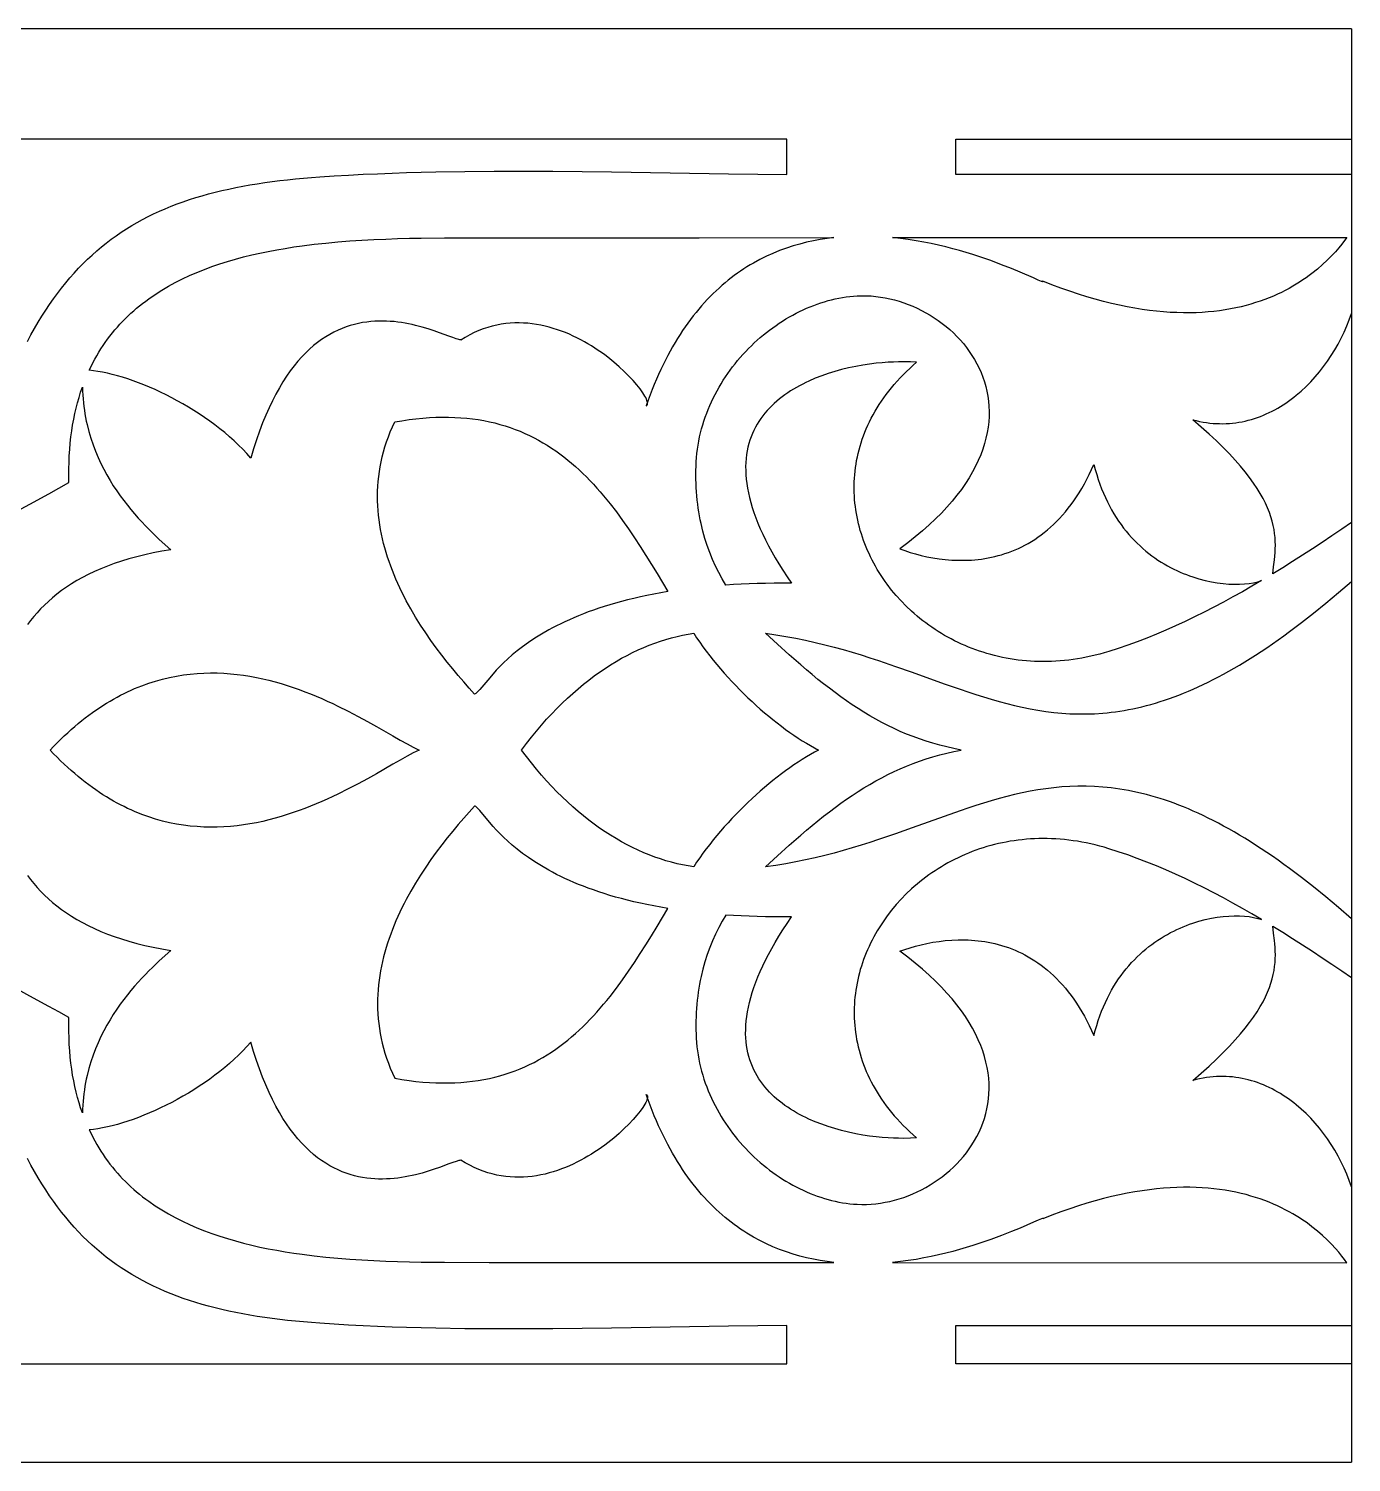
# Model space of a CAD drawing. Extents: x -53 to 63, y -91 to -51.
# Drawn here: x 26.13 to 63.04, y -91.46 to -51.46 of the extents above; entities that cross this region are included whole.
import ezdxf

# ---------------------------------------------------------------- set-up
doc = ezdxf.new("R2010")
doc.units = 0
doc.header["$MEASUREMENT"] = 0
doc.layers.get('0').update_dxf_attribs({"linetype": 'CONTINUOUS'})
doc.layers.add('LAYER_1', color=18, linetype='CONTINUOUS')

msp = doc.modelspace()

# ---------------------------------------------------------------- linework, layer by layer
msp.add_line((63.044, -51.459), (63.044, -91.458))
at = {"layer": 'LAYER_1'}
for points in [[(63.044, -51.459), (-31.624, -51.459), (-53.408, -51.459)], [(26.094, -60.188), (26.193, -60.004), (26.293, -59.825), (26.396, -59.65), (26.5, -59.479), (26.606, -59.314), (26.714, -59.152), (26.824, -58.996), (26.935, -58.843), (27.049, -58.695), (27.164, -58.551), (27.282, -58.412), (27.401, -58.276), (27.523, -58.145), (27.647, -58.018), (27.772, -57.894), (27.901, -57.775), (28.031, -57.659), (28.163, -57.548), (28.298, -57.44), (28.435, -57.335), (28.574, -57.235), (28.716, -57.137), (28.86, -57.044), (29.007, -56.954), (29.156, -56.867), (29.308, -56.783), (29.462, -56.703), (29.619, -56.626), (29.779, -56.553), (29.941, -56.482), (30.106, -56.414), (30.273, -56.35), (30.444, -56.288), (30.617, -56.229), (30.793, -56.173), (30.972, -56.12), (31.154, -56.069), (31.338, -56.021), (31.526, -55.976), (31.717, -55.933), (31.911, -55.892), (32.108, -55.855), (32.308, -55.819), (32.511, -55.785), (32.718, -55.754), (32.927, -55.725), (33.14, -55.699), (33.357, -55.674), (33.576, -55.651), (33.799, -55.63), (34.026, -55.611), (34.256, -55.594), (34.658, -55.567), (35.061, -55.543), (35.465, -55.522), (35.869, -55.504), (36.274, -55.487), (36.68, -55.474), (37.086, -55.462), (37.493, -55.453), (38.308, -55.44), (39.124, -55.434), (39.942, -55.433), (40.76, -55.438), (41.578, -55.446), (42.397, -55.457), (44.032, -55.484), (45.663, -55.51), (46.476, -55.52), (47.287, -55.526), (47.287, -54.537), (23.692, -54.537)], [(25.661, -64.999), (26.164, -64.724), (26.695, -64.435), (26.972, -64.282), (27.256, -64.123), (27.252, -63.93), (27.253, -63.741), (27.257, -63.556), (27.265, -63.374), (27.277, -63.196), (27.292, -63.021), (27.311, -62.85), (27.333, -62.682), (27.358, -62.518), (27.388, -62.357), (27.42, -62.199), (27.456, -62.045), (27.495, -61.894), (27.537, -61.746), (27.582, -61.602), (27.63, -61.46), (27.634, -61.571), (27.64, -61.68), (27.648, -61.787), (27.658, -61.894), (27.67, -61.999), (27.685, -62.103), (27.701, -62.205), (27.719, -62.306), (27.739, -62.406), (27.761, -62.505), (27.81, -62.698), (27.866, -62.887), (27.927, -63.07), (27.995, -63.248), (28.067, -63.421), (28.145, -63.589), (28.227, -63.752), (28.312, -63.91), (28.402, -64.063), (28.494, -64.211), (28.589, -64.354), (28.686, -64.493), (28.785, -64.626), (28.885, -64.755), (28.985, -64.878), (29.087, -64.997), (29.188, -65.112), (29.288, -65.221), (29.388, -65.326), (29.486, -65.426), (29.583, -65.521), (29.768, -65.698), (29.941, -65.856), (30.098, -65.996), (29.847, -66.038), (29.605, -66.084), (29.371, -66.136), (29.146, -66.191), (28.93, -66.251), (28.721, -66.314), (28.52, -66.382), (28.328, -66.453), (28.143, -66.528), (27.965, -66.606), (27.795, -66.687), (27.632, -66.772), (27.476, -66.859), (27.327, -66.949), (27.185, -67.042), (27.05, -67.138), (26.921, -67.235), (26.798, -67.335), (26.681, -67.437), (26.57, -67.541), (26.465, -67.646), (26.366, -67.753), (26.272, -67.861), (26.184, -67.971), (26.101, -68.081)], [(26.101, -75.09), (26.184, -75.201), (26.272, -75.31), (26.366, -75.419), (26.465, -75.526), (26.57, -75.631), (26.681, -75.735), (26.798, -75.836), (26.921, -75.936), (27.05, -76.034), (27.185, -76.129), (27.327, -76.222), (27.476, -76.312), (27.632, -76.4), (27.795, -76.484), (27.965, -76.566), (28.143, -76.644), (28.328, -76.719), (28.52, -76.79), (28.721, -76.857), (28.93, -76.921), (29.146, -76.98), (29.371, -77.036), (29.605, -77.087), (29.847, -77.134), (30.098, -77.175), (29.941, -77.315), (29.768, -77.474), (29.583, -77.65), (29.486, -77.746), (29.388, -77.846), (29.288, -77.95), (29.188, -78.06), (29.087, -78.174), (28.985, -78.293), (28.885, -78.417), (28.785, -78.545), (28.686, -78.679), (28.589, -78.817), (28.494, -78.96), (28.402, -79.108), (28.312, -79.261), (28.227, -79.419), (28.145, -79.582), (28.067, -79.75), (27.995, -79.924), (27.927, -80.102), (27.866, -80.285), (27.81, -80.473), (27.761, -80.667), (27.739, -80.765), (27.719, -80.865), (27.701, -80.966), (27.685, -81.069), (27.67, -81.173), (27.658, -81.278), (27.648, -81.384), (27.64, -81.492), (27.634, -81.601), (27.63, -81.711), (27.582, -81.57), (27.537, -81.425), (27.495, -81.277), (27.456, -81.126), (27.42, -80.972), (27.388, -80.814), (27.358, -80.654), (27.333, -80.489), (27.311, -80.321), (27.292, -80.15), (27.277, -79.976), (27.265, -79.797), (27.257, -79.616), (27.253, -79.43), (27.252, -79.241), (27.256, -79.049), (26.972, -78.889), (26.695, -78.737), (26.164, -78.448), (25.661, -78.172)], [(23.665, -88.713), (47.287, -88.713), (47.287, -87.645), (46.476, -87.651), (45.663, -87.661), (44.032, -87.687), (42.397, -87.714), (41.578, -87.725), (40.76, -87.733), (39.942, -87.738), (39.124, -87.738), (38.308, -87.732), (37.493, -87.719), (37.086, -87.709), (36.68, -87.698), (36.274, -87.684), (35.869, -87.668), (35.465, -87.649), (35.061, -87.628), (34.658, -87.604), (34.256, -87.578), (34.026, -87.561), (33.799, -87.542), (33.576, -87.521), (33.357, -87.498), (33.14, -87.473), (32.927, -87.446), (32.718, -87.417), (32.511, -87.386), (32.308, -87.353), (32.108, -87.317), (31.911, -87.279), (31.717, -87.239), (31.526, -87.196), (31.338, -87.15), (31.154, -87.102), (30.972, -87.052), (30.793, -86.999), (30.617, -86.943), (30.444, -86.884), (30.273, -86.822), (30.106, -86.757), (29.941, -86.69), (29.779, -86.619), (29.619, -86.545), (29.462, -86.468), (29.308, -86.388), (29.156, -86.305), (29.007, -86.218), (28.86, -86.128), (28.716, -86.034), (28.574, -85.937), (28.435, -85.836), (28.298, -85.732), (28.163, -85.624), (28.031, -85.512), (27.901, -85.397), (27.772, -85.277), (27.647, -85.154), (27.523, -85.026), (27.401, -84.895), (27.282, -84.76), (27.164, -84.62), (27.049, -84.476), (26.935, -84.328), (26.824, -84.176), (26.714, -84.019), (26.606, -83.858), (26.5, -83.692), (26.396, -83.522), (26.293, -83.347), (26.193, -83.167), (26.094, -82.983)], [(-53.408, -91.458), (-31.624, -91.458), (63.044, -91.458)]]:
    msp.add_lwpolyline(points, dxfattribs=at)
for points in [[(63.044, -55.529), (52.007, -55.529), (52.007, -54.537), (63.044, -54.537)], [(27.821, -60.99), (27.871, -60.886), (27.922, -60.784), (27.976, -60.683), (28.031, -60.585), (28.088, -60.488), (28.147, -60.394), (28.208, -60.301), (28.27, -60.21), (28.334, -60.121), (28.4, -60.034), (28.467, -59.949), (28.537, -59.865), (28.607, -59.783), (28.68, -59.703), (28.753, -59.625), (28.829, -59.549), (28.906, -59.474), (28.984, -59.4), (29.064, -59.329), (29.145, -59.259), (29.228, -59.191), (29.312, -59.124), (29.397, -59.059), (29.484, -58.995), (29.662, -58.873), (29.844, -58.756), (30.032, -58.646), (30.224, -58.541), (30.42, -58.441), (30.621, -58.348), (30.826, -58.259), (31.034, -58.175), (31.247, -58.097), (31.462, -58.023), (31.681, -57.954), (31.903, -57.889), (32.128, -57.829), (32.356, -57.773), (32.586, -57.721), (32.819, -57.673), (33.053, -57.628), (33.289, -57.588), (33.527, -57.55), (33.767, -57.516), (34.096, -57.475), (34.427, -57.439), (34.76, -57.408), (35.094, -57.381), (35.428, -57.36), (35.761, -57.342), (36.095, -57.327), (36.427, -57.316), (36.757, -57.307), (37.085, -57.301), (37.732, -57.294), (38.979, -57.292), (44.843, -57.29), (48.604, -57.288), (48.413, -57.312), (48.223, -57.342), (48.032, -57.377), (47.842, -57.419), (47.653, -57.467), (47.464, -57.521), (47.276, -57.583), (47.089, -57.651), (46.903, -57.727), (46.719, -57.81), (46.536, -57.901), (46.355, -57.999), (46.265, -58.052), (46.176, -58.106), (46.087, -58.163), (45.999, -58.221), (45.911, -58.282), (45.824, -58.345), (45.738, -58.41), (45.652, -58.478), (45.567, -58.548), (45.482, -58.619), (45.398, -58.694), (45.315, -58.77), (45.233, -58.849), (45.151, -58.931), (45.071, -59.015), (44.991, -59.101), (44.911, -59.19), (44.833, -59.281), (44.756, -59.375), (44.679, -59.471), (44.603, -59.57), (44.529, -59.671), (44.455, -59.776), (44.382, -59.883), (44.31, -59.992), (44.239, -60.104), (44.17, -60.219), (44.101, -60.337), (44.033, -60.458), (43.967, -60.581), (43.901, -60.708), (43.837, -60.837), (43.774, -60.969), (43.712, -61.104), (43.651, -61.242), (43.592, -61.384), (43.534, -61.528), (43.477, -61.675), (43.421, -61.825), (43.367, -61.979), (43.383, -61.97), (43.395, -61.957), (43.402, -61.94), (43.405, -61.918), (43.403, -61.893), (43.396, -61.863), (43.385, -61.83), (43.37, -61.793), (43.351, -61.753), (43.327, -61.71), (43.268, -61.616), (43.194, -61.511), (43.105, -61.398), (43.001, -61.278), (42.884, -61.152), (42.754, -61.023), (42.612, -60.892), (42.458, -60.759), (42.293, -60.627), (42.207, -60.562), (42.118, -60.498), (42.027, -60.435), (41.933, -60.373), (41.837, -60.312), (41.739, -60.252), (41.639, -60.195), (41.537, -60.139), (41.433, -60.086), (41.327, -60.035), (41.22, -59.986), (41.11, -59.94), (40.999, -59.897), (40.887, -59.857), (40.773, -59.82), (40.657, -59.787), (40.541, -59.757), (40.423, -59.731), (40.304, -59.71), (40.184, -59.692), (40.063, -59.679), (39.941, -59.671), (39.819, -59.667), (39.695, -59.669), (39.571, -59.675), (39.447, -59.687), (39.322, -59.705), (39.196, -59.729), (39.071, -59.758), (38.945, -59.794), (38.819, -59.835), (38.692, -59.884), (38.566, -59.939), (38.44, -60.001), (38.314, -60.071), (38.189, -60.147), (38.196, -60.141), (38.168, -60.138), (38.136, -60.131), (38.06, -60.109), (37.966, -60.078), (37.857, -60.038), (37.596, -59.942), (37.446, -59.889), (37.284, -59.836), (37.111, -59.785), (36.928, -59.737), (36.833, -59.715), (36.736, -59.695), (36.637, -59.676), (36.536, -59.659), (36.434, -59.645), (36.33, -59.633), (36.224, -59.624), (36.117, -59.619), (36.008, -59.616), (35.898, -59.617), (35.788, -59.621), (35.676, -59.63), (35.564, -59.643), (35.451, -59.66), (35.337, -59.682), (35.223, -59.709), (35.108, -59.741), (34.994, -59.778), (34.879, -59.821), (34.764, -59.871), (34.65, -59.926), (34.535, -59.987), (34.422, -60.055), (34.308, -60.13), (34.195, -60.213), (34.083, -60.302), (33.972, -60.399), (33.862, -60.504), (33.753, -60.617), (33.645, -60.738), (33.538, -60.868), (33.433, -61.006), (33.33, -61.154), (33.228, -61.31), (33.128, -61.477), (33.03, -61.653), (32.934, -61.839), (32.84, -62.035), (32.748, -62.241), (32.659, -62.459), (32.572, -62.687), (32.489, -62.926), (32.407, -63.177), (32.329, -63.44), (32.221, -63.316), (32.108, -63.195), (31.989, -63.075), (31.865, -62.958), (31.737, -62.843), (31.605, -62.73), (31.468, -62.62), (31.329, -62.512), (31.186, -62.407), (31.04, -62.305), (30.891, -62.206), (30.741, -62.109), (30.589, -62.016), (30.435, -61.926), (30.28, -61.84), (30.125, -61.757), (29.969, -61.677), (29.813, -61.602), (29.657, -61.53), (29.502, -61.462), (29.348, -61.398), (29.196, -61.338), (29.045, -61.282), (28.896, -61.231), (28.75, -61.184), (28.606, -61.142), (28.465, -61.104), (28.328, -61.071), (28.195, -61.043), (28.066, -61.021), (27.941, -61.003)], [(50.24, -57.288), (62.919, -57.282), (62.855, -57.371), (62.78, -57.469), (62.695, -57.573), (62.599, -57.684), (62.491, -57.799), (62.373, -57.919), (62.242, -58.041), (62.1, -58.164), (61.946, -58.287), (61.864, -58.349), (61.779, -58.41), (61.691, -58.47), (61.599, -58.53), (61.505, -58.589), (61.407, -58.647), (61.306, -58.704), (61.201, -58.76), (61.093, -58.815), (60.982, -58.867), (60.867, -58.918), (60.749, -58.968), (60.627, -59.015), (60.502, -59.06), (60.373, -59.103), (60.241, -59.143), (60.105, -59.181), (59.965, -59.217), (59.822, -59.249), (59.674, -59.278), (59.524, -59.304), (59.369, -59.327), (59.21, -59.346), (59.048, -59.362), (58.882, -59.374), (58.712, -59.383), (58.538, -59.387), (58.359, -59.387), (58.177, -59.382), (57.991, -59.374), (57.801, -59.36), (57.606, -59.342), (57.408, -59.319), (57.205, -59.291), (56.998, -59.257), (56.787, -59.219), (56.572, -59.175), (56.352, -59.125), (56.128, -59.069), (55.899, -59.008), (55.666, -58.94), (55.429, -58.866), (55.187, -58.786), (54.941, -58.699), (54.69, -58.606), (54.435, -58.506), (54.443, -58.517), (54.442, -58.519), (54.438, -58.52), (54.422, -58.517), (54.395, -58.508), (54.306, -58.471), (54.176, -58.414), (53.8, -58.251), (53.558, -58.151), (53.285, -58.043), (52.982, -57.931), (52.82, -57.875), (52.652, -57.818), (52.477, -57.762), (52.297, -57.706), (52.111, -57.652), (51.92, -57.6), (51.724, -57.549), (51.523, -57.501), (51.318, -57.456), (51.109, -57.415), (50.896, -57.376), (50.68, -57.342), (50.461, -57.313)], [(45.583, -66.982), (45.482, -66.81), (45.388, -66.633), (45.299, -66.451), (45.216, -66.265), (45.139, -66.075), (45.069, -65.879), (45.005, -65.68), (44.948, -65.475), (44.898, -65.266), (44.875, -65.159), (44.855, -65.052), (44.836, -64.943), (44.819, -64.833), (44.804, -64.721), (44.791, -64.609), (44.78, -64.495), (44.77, -64.38), (44.763, -64.263), (44.758, -64.145), (44.754, -64.026), (44.753, -63.906), (44.754, -63.784), (44.757, -63.661), (44.762, -63.543), (44.77, -63.426), (44.781, -63.309), (44.796, -63.193), (44.813, -63.078), (44.833, -62.964), (44.857, -62.85), (44.883, -62.737), (44.911, -62.625), (44.943, -62.515), (44.977, -62.405), (45.014, -62.296), (45.053, -62.188), (45.095, -62.081), (45.14, -61.975), (45.186, -61.871), (45.236, -61.767), (45.287, -61.665), (45.341, -61.564), (45.397, -61.465), (45.455, -61.367), (45.515, -61.27), (45.577, -61.174), (45.641, -61.08), (45.708, -60.988), (45.776, -60.897), (45.846, -60.807), (45.917, -60.719), (45.991, -60.633), (46.066, -60.548), (46.143, -60.465), (46.221, -60.384), (46.301, -60.305), (46.382, -60.227), (46.465, -60.151), (46.549, -60.077), (46.635, -60.005), (46.721, -59.935), (46.809, -59.867), (46.898, -59.801), (46.989, -59.737), (47.08, -59.675), (47.172, -59.615), (47.266, -59.557), (47.36, -59.502), (47.455, -59.448), (47.551, -59.397), (47.647, -59.349), (47.744, -59.302), (47.842, -59.259), (47.941, -59.217), (48.04, -59.178), (48.139, -59.141), (48.239, -59.107), (48.34, -59.076), (48.44, -59.047), (48.541, -59.02), (48.642, -58.997), (48.744, -58.976), (48.845, -58.958), (48.947, -58.942), (49.048, -58.929), (49.15, -58.92), (49.251, -58.913), (49.381, -58.909), (49.512, -58.91), (49.643, -58.916), (49.774, -58.928), (49.905, -58.946), (50.036, -58.968), (50.167, -58.995), (50.296, -59.027), (50.425, -59.065), (50.553, -59.106), (50.68, -59.153), (50.806, -59.204), (50.929, -59.26), (51.051, -59.32), (51.171, -59.384), (51.289, -59.453), (51.405, -59.526), (51.517, -59.602), (51.627, -59.683), (51.734, -59.768), (51.838, -59.856), (51.938, -59.948), (52.035, -60.044), (52.128, -60.143), (52.217, -60.246), (52.301, -60.352), (52.382, -60.461), (52.457, -60.574), (52.528, -60.689), (52.594, -60.807), (52.655, -60.929), (52.71, -61.053), (52.76, -61.18), (52.804, -61.309), (52.842, -61.441), (52.874, -61.576), (52.899, -61.713), (52.918, -61.852), (52.93, -61.993), (52.935, -62.136), (52.933, -62.282), (52.923, -62.429), (52.906, -62.578), (52.881, -62.729), (52.848, -62.881), (52.807, -63.035), (52.758, -63.191), (52.7, -63.348), (52.633, -63.506), (52.557, -63.665), (52.472, -63.825), (52.378, -63.987), (52.274, -64.149), (52.16, -64.312), (52.037, -64.476), (51.903, -64.641), (51.759, -64.806), (51.604, -64.972), (51.438, -65.138), (51.262, -65.304), (51.074, -65.471), (50.875, -65.638), (50.665, -65.804), (50.442, -65.971), (50.582, -66.021), (50.728, -66.069), (50.88, -66.113), (51.037, -66.154), (51.2, -66.19), (51.367, -66.222), (51.538, -66.249), (51.713, -66.269), (51.891, -66.284), (52.071, -66.291), (52.255, -66.291), (52.347, -66.288), (52.44, -66.284), (52.533, -66.276), (52.626, -66.267), (52.72, -66.256), (52.814, -66.242), (52.908, -66.225), (53.002, -66.207), (53.096, -66.185), (53.19, -66.161), (53.284, -66.135), (53.378, -66.106), (53.472, -66.073), (53.566, -66.038), (53.659, -66), (53.752, -65.96), (53.844, -65.916), (53.936, -65.868), (54.028, -65.818), (54.119, -65.764), (54.209, -65.707), (54.298, -65.647), (54.387, -65.583), (54.475, -65.516), (54.563, -65.445), (54.649, -65.37), (54.734, -65.291), (54.819, -65.209), (54.902, -65.123), (54.984, -65.033), (55.065, -64.939), (55.145, -64.84), (55.223, -64.738), (55.3, -64.631), (55.376, -64.52), (55.45, -64.405), (55.523, -64.285), (55.594, -64.161), (55.663, -64.032), (55.731, -63.899), (55.797, -63.761), (55.862, -63.618), (55.898, -63.761), (55.938, -63.9), (55.981, -64.036), (56.026, -64.168), (56.075, -64.297), (56.126, -64.422), (56.179, -64.543), (56.235, -64.661), (56.293, -64.775), (56.354, -64.886), (56.417, -64.994), (56.482, -65.098), (56.549, -65.199), (56.618, -65.296), (56.689, -65.391), (56.761, -65.482), (56.835, -65.57), (56.911, -65.654), (56.988, -65.736), (57.067, -65.815), (57.147, -65.891), (57.228, -65.963), (57.31, -66.033), (57.393, -66.1), (57.477, -66.164), (57.563, -66.225), (57.648, -66.284), (57.735, -66.34), (57.822, -66.393), (57.91, -66.443), (57.998, -66.491), (58.086, -66.536), (58.174, -66.579), (58.263, -66.619), (58.352, -66.657), (58.44, -66.692), (58.529, -66.725), (58.617, -66.756), (58.705, -66.784), (58.792, -66.81), (58.966, -66.855), (59.137, -66.892), (59.304, -66.921), (59.467, -66.942), (59.625, -66.955), (59.778, -66.961), (59.924, -66.959), (60.064, -66.952), (60.195, -66.937), (60.318, -66.917), (60.432, -66.891), (60.485, -66.876), (60.536, -66.859), (60.27, -67.015), (60.005, -67.167), (59.738, -67.315), (59.472, -67.46), (59.205, -67.601), (58.937, -67.738), (58.67, -67.87), (58.403, -67.998), (58.136, -68.121), (57.868, -68.24), (57.602, -68.353), (57.335, -68.461), (57.069, -68.563), (56.803, -68.66), (56.537, -68.75), (56.273, -68.835), (56.147, -68.872), (56.021, -68.907), (55.896, -68.939), (55.771, -68.968), (55.647, -68.994), (55.524, -69.018), (55.401, -69.039), (55.278, -69.058), (55.156, -69.074), (55.035, -69.087), (54.914, -69.098), (54.794, -69.106), (54.675, -69.112), (54.557, -69.115), (54.439, -69.116), (54.322, -69.115), (54.205, -69.111), (54.089, -69.105), (53.975, -69.096), (53.861, -69.086), (53.747, -69.073), (53.635, -69.057), (53.524, -69.04), (53.413, -69.02), (53.304, -68.999), (53.195, -68.975), (53.087, -68.949), (52.98, -68.921), (52.875, -68.891), (52.77, -68.859), (52.667, -68.825), (52.564, -68.789), (52.463, -68.752), (52.362, -68.712), (52.263, -68.671), (52.165, -68.627), (52.068, -68.582), (51.972, -68.536), (51.878, -68.487), (51.785, -68.437), (51.693, -68.385), (51.602, -68.331), (51.513, -68.276), (51.425, -68.219), (51.338, -68.161), (51.253, -68.101), (51.169, -68.04), (51.086, -67.977), (51.005, -67.913), (50.926, -67.847), (50.847, -67.78), (50.771, -67.712), (50.622, -67.571), (50.479, -67.426), (50.343, -67.275), (50.213, -67.12), (50.091, -66.96), (50.032, -66.879), (49.975, -66.797), (49.919, -66.713), (49.866, -66.629), (49.814, -66.544), (49.764, -66.458), (49.716, -66.371), (49.67, -66.283), (49.625, -66.195), (49.583, -66.105), (49.542, -66.015), (49.504, -65.925), (49.467, -65.833), (49.433, -65.741), (49.4, -65.648), (49.37, -65.555), (49.341, -65.461), (49.315, -65.366), (49.291, -65.272), (49.269, -65.176), (49.249, -65.08), (49.231, -64.984), (49.215, -64.887), (49.202, -64.79), (49.191, -64.693), (49.182, -64.595), (49.175, -64.497), (49.171, -64.398), (49.169, -64.3), (49.169, -64.201), (49.172, -64.102), (49.177, -64.003), (49.184, -63.904), (49.194, -63.805), (49.206, -63.706), (49.221, -63.607), (49.238, -63.507), (49.258, -63.408), (49.28, -63.309), (49.305, -63.21), (49.332, -63.111), (49.362, -63.012), (49.395, -62.914), (49.43, -62.815), (49.468, -62.717), (49.508, -62.619), (49.552, -62.522), (49.598, -62.424), (49.646, -62.327), (49.698, -62.231), (49.752, -62.135), (49.809, -62.039), (49.869, -61.944), (49.931, -61.849), (49.997, -61.755), (50.065, -61.662), (50.136, -61.569), (50.211, -61.476), (50.288, -61.385), (50.368, -61.293), (50.451, -61.203), (50.537, -61.113), (50.626, -61.025), (50.718, -60.936), (50.814, -60.849), (50.912, -60.763), (50.737, -60.755), (50.534, -60.753), (50.408, -60.755), (50.269, -60.759), (50.117, -60.767), (49.953, -60.779), (49.78, -60.795), (49.598, -60.817), (49.409, -60.845), (49.214, -60.88), (49.014, -60.922), (48.812, -60.972), (48.63, -61.023), (48.448, -61.08), (48.266, -61.144), (48.085, -61.214), (47.907, -61.291), (47.819, -61.332), (47.732, -61.375), (47.646, -61.42), (47.561, -61.466), (47.478, -61.515), (47.396, -61.566), (47.315, -61.618), (47.236, -61.673), (47.159, -61.729), (47.084, -61.788), (47.01, -61.849), (46.939, -61.912), (46.87, -61.977), (46.804, -62.044), (46.74, -62.114), (46.678, -62.186), (46.619, -62.26), (46.563, -62.336), (46.51, -62.415), (46.46, -62.496), (46.413, -62.58), (46.37, -62.666), (46.329, -62.755), (46.293, -62.846), (46.26, -62.94), (46.231, -63.037), (46.205, -63.136), (46.184, -63.237), (46.167, -63.342), (46.154, -63.449), (46.145, -63.559), (46.141, -63.672), (46.142, -63.788), (46.147, -63.906), (46.157, -64.027), (46.172, -64.152), (46.192, -64.279), (46.217, -64.409), (46.248, -64.543), (46.284, -64.679), (46.325, -64.819), (46.372, -64.962), (46.425, -65.107), (46.484, -65.256), (46.549, -65.409), (46.62, -65.564), (46.697, -65.723), (46.781, -65.885), (46.871, -66.051), (46.967, -66.22), (47.071, -66.392), (47.181, -66.568), (47.298, -66.748), (47.422, -66.93), (47.176, -66.929), (46.935, -66.93), (46.698, -66.934), (46.466, -66.939), (46.239, -66.947), (46.016, -66.957), (45.797, -66.969)], [(63.044, -65.241), (62.774, -65.426), (62.503, -65.61), (62.231, -65.793), (61.957, -65.973), (61.682, -66.151), (61.406, -66.327), (61.129, -66.5), (60.851, -66.671), (60.876, -66.475), (60.9, -66.277), (60.909, -66.177), (60.917, -66.075), (60.922, -65.973), (60.923, -65.869), (60.921, -65.763), (60.915, -65.656), (60.904, -65.546), (60.887, -65.434), (60.865, -65.319), (60.837, -65.202), (60.801, -65.081), (60.758, -64.958), (60.707, -64.831), (60.648, -64.7), (60.579, -64.565), (60.501, -64.427), (60.413, -64.284), (60.314, -64.137), (60.204, -63.984), (60.082, -63.827), (59.948, -63.665), (59.801, -63.498), (59.641, -63.325), (59.467, -63.146), (59.278, -62.961), (59.075, -62.77), (58.856, -62.573), (58.621, -62.369), (58.716, -62.393), (58.811, -62.415), (58.905, -62.433), (58.999, -62.449), (59.092, -62.461), (59.185, -62.47), (59.277, -62.476), (59.369, -62.479), (59.46, -62.48), (59.551, -62.477), (59.641, -62.472), (59.731, -62.464), (59.82, -62.453), (59.908, -62.44), (59.996, -62.424), (60.083, -62.405), (60.169, -62.384), (60.255, -62.361), (60.339, -62.335), (60.423, -62.307), (60.507, -62.276), (60.589, -62.243), (60.671, -62.208), (60.751, -62.171), (60.831, -62.131), (60.91, -62.089), (60.988, -62.046), (61.065, -62), (61.142, -61.952), (61.217, -61.903), (61.291, -61.851), (61.364, -61.798), (61.436, -61.743), (61.507, -61.686), (61.646, -61.568), (61.781, -61.443), (61.911, -61.312), (62.035, -61.175), (62.155, -61.033), (62.27, -60.886), (62.38, -60.735), (62.484, -60.579), (62.582, -60.419), (62.675, -60.257), (62.761, -60.091), (62.841, -59.922), (62.915, -59.751), (62.983, -59.578), (63.044, -59.403)], [(38.577, -70.023), (38.427, -69.858), (38.275, -69.686), (38.121, -69.508), (37.967, -69.324), (37.813, -69.134), (37.66, -68.937), (37.508, -68.736), (37.358, -68.528), (37.212, -68.316), (37.069, -68.099), (36.931, -67.876), (36.797, -67.649), (36.67, -67.418), (36.609, -67.301), (36.549, -67.182), (36.492, -67.063), (36.436, -66.942), (36.382, -66.821), (36.331, -66.699), (36.282, -66.576), (36.235, -66.451), (36.19, -66.326), (36.148, -66.201), (36.108, -66.074), (36.071, -65.946), (36.037, -65.818), (36.006, -65.689), (35.978, -65.559), (35.952, -65.429), (35.93, -65.298), (35.911, -65.166), (35.895, -65.034), (35.883, -64.901), (35.874, -64.767), (35.869, -64.633), (35.868, -64.498), (35.87, -64.363), (35.876, -64.227), (35.886, -64.091), (35.9, -63.954), (35.918, -63.817), (35.941, -63.68), (35.967, -63.542), (35.999, -63.404), (36.034, -63.266), (36.074, -63.127), (36.119, -62.988), (36.169, -62.849), (36.224, -62.709), (36.283, -62.569), (36.347, -62.43), (36.549, -62.396), (36.746, -62.367), (36.94, -62.343), (37.129, -62.324), (37.315, -62.31), (37.498, -62.301), (37.677, -62.297), (37.852, -62.298), (38.025, -62.303), (38.193, -62.312), (38.359, -62.326), (38.521, -62.345), (38.68, -62.367), (38.836, -62.394), (38.988, -62.425), (39.138, -62.46), (39.285, -62.499), (39.429, -62.541), (39.57, -62.588), (39.708, -62.638), (39.844, -62.691), (39.977, -62.749), (40.108, -62.809), (40.235, -62.873), (40.361, -62.94), (40.484, -63.01), (40.605, -63.083), (40.723, -63.16), (40.839, -63.239), (40.953, -63.321), (41.065, -63.405), (41.175, -63.493), (41.283, -63.582), (41.389, -63.675), (41.493, -63.769), (41.595, -63.866), (41.696, -63.965), (41.795, -64.067), (41.892, -64.17), (41.988, -64.275), (42.082, -64.383), (42.175, -64.491), (42.266, -64.602), (42.356, -64.714), (42.533, -64.943), (42.705, -65.178), (42.873, -65.417), (43.037, -65.66), (43.198, -65.906), (43.356, -66.155), (43.513, -66.406), (43.667, -66.659), (43.973, -67.165), (43.773, -67.199), (43.578, -67.235), (43.387, -67.272), (43.202, -67.312), (43.022, -67.353), (42.847, -67.396), (42.676, -67.44), (42.511, -67.486), (42.349, -67.533), (42.193, -67.581), (42.041, -67.631), (41.893, -67.681), (41.75, -67.733), (41.611, -67.786), (41.477, -67.839), (41.346, -67.894), (41.22, -67.949), (41.098, -68.005), (40.979, -68.062), (40.865, -68.119), (40.754, -68.176), (40.647, -68.234), (40.444, -68.351), (40.255, -68.468), (40.08, -68.586), (39.917, -68.703), (39.767, -68.819), (39.629, -68.933), (39.502, -69.044), (39.385, -69.153), (39.279, -69.258), (39.182, -69.359), (39.094, -69.455), (38.942, -69.631), (38.72, -69.899), (38.679, -69.945), (38.641, -69.981), (38.607, -70.008), (38.592, -70.017)], [(63.044, -76.29), (62.685, -75.979), (62.333, -75.684), (61.989, -75.405), (61.652, -75.142), (61.322, -74.894), (61.16, -74.775), (60.999, -74.66), (60.84, -74.549), (60.682, -74.442), (60.527, -74.338), (60.372, -74.237), (60.22, -74.14), (60.069, -74.046), (59.919, -73.956), (59.771, -73.869), (59.624, -73.786), (59.478, -73.705), (59.334, -73.628), (59.192, -73.554), (59.05, -73.483), (58.91, -73.416), (58.772, -73.351), (58.634, -73.289), (58.498, -73.23), (58.363, -73.174), (58.229, -73.121), (58.096, -73.071), (57.965, -73.024), (57.834, -72.979), (57.705, -72.937), (57.577, -72.898), (57.449, -72.861), (57.323, -72.827), (57.198, -72.795), (57.073, -72.766), (56.949, -72.739), (56.827, -72.715), (56.705, -72.693), (56.584, -72.673), (56.464, -72.656), (56.344, -72.641), (56.226, -72.628), (56.108, -72.617), (55.874, -72.601), (55.643, -72.593), (55.414, -72.594), (55.188, -72.601), (54.963, -72.615), (54.74, -72.636), (54.519, -72.664), (54.298, -72.697), (54.08, -72.736), (53.861, -72.78), (53.644, -72.829), (53.427, -72.883), (53.211, -72.941), (52.994, -73.003), (52.777, -73.068), (52.56, -73.137), (52.342, -73.208), (52.124, -73.282), (51.684, -73.436), (50.785, -73.759), (50.322, -73.922), (49.849, -74.083), (49.608, -74.162), (49.364, -74.239), (49.116, -74.315), (48.864, -74.387), (48.608, -74.458), (48.348, -74.525), (48.084, -74.589), (47.815, -74.649), (47.542, -74.705), (47.263, -74.757), (46.979, -74.805), (46.69, -74.847), (47.025, -74.539), (47.354, -74.243), (47.678, -73.96), (47.838, -73.823), (47.998, -73.69), (48.158, -73.559), (48.317, -73.432), (48.477, -73.308), (48.636, -73.188), (48.796, -73.071), (48.956, -72.958), (49.117, -72.849), (49.279, -72.743), (49.442, -72.64), (49.607, -72.542), (49.773, -72.447), (49.94, -72.356), (50.11, -72.269), (50.281, -72.186), (50.455, -72.107), (50.632, -72.033), (50.811, -71.962), (50.992, -71.895), (51.177, -71.833), (51.365, -71.775), (51.557, -71.721), (51.752, -71.671), (51.951, -71.626), (52.154, -71.586), (51.951, -71.545), (51.752, -71.5), (51.557, -71.451), (51.365, -71.397), (51.177, -71.339), (50.992, -71.277), (50.811, -71.21), (50.632, -71.139), (50.455, -71.064), (50.281, -70.985), (50.11, -70.902), (49.94, -70.815), (49.773, -70.725), (49.607, -70.63), (49.442, -70.531), (49.279, -70.429), (49.117, -70.323), (48.956, -70.213), (48.796, -70.1), (48.636, -69.984), (48.477, -69.863), (48.317, -69.74), (48.158, -69.613), (47.998, -69.482), (47.838, -69.348), (47.678, -69.212), (47.354, -68.928), (47.025, -68.633), (46.69, -68.325), (46.979, -68.367), (47.263, -68.415), (47.542, -68.466), (47.815, -68.523), (48.084, -68.583), (48.348, -68.647), (48.608, -68.714), (48.864, -68.784), (49.116, -68.857), (49.364, -68.933), (49.608, -69.01), (49.849, -69.089), (50.322, -69.25), (50.785, -69.413), (51.684, -69.736), (52.124, -69.89), (52.342, -69.964), (52.56, -70.035), (52.777, -70.104), (52.994, -70.169), (53.211, -70.231), (53.427, -70.289), (53.644, -70.342), (53.861, -70.392), (54.08, -70.436), (54.298, -70.475), (54.519, -70.508), (54.74, -70.535), (54.963, -70.556), (55.188, -70.571), (55.414, -70.578), (55.643, -70.578), (55.874, -70.571), (56.108, -70.555), (56.226, -70.544), (56.344, -70.531), (56.464, -70.516), (56.584, -70.499), (56.705, -70.479), (56.827, -70.457), (56.949, -70.432), (57.073, -70.406), (57.198, -70.377), (57.323, -70.345), (57.449, -70.311), (57.577, -70.274), (57.705, -70.235), (57.834, -70.193), (57.965, -70.148), (58.096, -70.101), (58.229, -70.05), (58.363, -69.997), (58.498, -69.941), (58.634, -69.883), (58.772, -69.821), (58.91, -69.756), (59.05, -69.688), (59.192, -69.618), (59.334, -69.544), (59.478, -69.466), (59.624, -69.386), (59.771, -69.302), (59.919, -69.216), (60.069, -69.125), (60.22, -69.032), (60.372, -68.935), (60.527, -68.834), (60.682, -68.73), (60.84, -68.623), (60.999, -68.511), (61.16, -68.397), (61.322, -68.278), (61.652, -68.03), (61.989, -67.766), (62.333, -67.487), (62.685, -67.193), (63.044, -66.881)], [(48.173, -71.586), (48.062, -71.645), (47.95, -71.709), (47.836, -71.776), (47.721, -71.847), (47.606, -71.921), (47.489, -71.999), (47.372, -72.08), (47.255, -72.164), (47.137, -72.251), (47.019, -72.341), (46.902, -72.435), (46.784, -72.53), (46.667, -72.629), (46.55, -72.73), (46.434, -72.833), (46.318, -72.939), (46.203, -73.047), (46.09, -73.157), (45.977, -73.268), (45.866, -73.382), (45.756, -73.497), (45.648, -73.614), (45.542, -73.732), (45.438, -73.852), (45.336, -73.973), (45.235, -74.095), (45.138, -74.218), (45.043, -74.342), (44.95, -74.467), (44.86, -74.592), (44.773, -74.718), (44.69, -74.845), (44.535, -74.82), (44.381, -74.79), (44.226, -74.756), (44.071, -74.717), (43.916, -74.673), (43.76, -74.624), (43.605, -74.571), (43.45, -74.512), (43.295, -74.449), (43.14, -74.38), (42.985, -74.307), (42.831, -74.229), (42.677, -74.146), (42.523, -74.057), (42.37, -73.964), (42.217, -73.866), (42.065, -73.763), (41.913, -73.654), (41.762, -73.54), (41.612, -73.422), (41.462, -73.298), (41.313, -73.169), (41.166, -73.034), (41.019, -72.895), (40.873, -72.75), (40.728, -72.6), (40.585, -72.444), (40.442, -72.283), (40.301, -72.117), (40.161, -71.945), (40.022, -71.768), (39.885, -71.586), (40.022, -71.404), (40.161, -71.226), (40.301, -71.055), (40.442, -70.889), (40.585, -70.728), (40.728, -70.572), (40.873, -70.422), (41.019, -70.277), (41.166, -70.137), (41.313, -70.003), (41.462, -69.874), (41.612, -69.75), (41.762, -69.631), (41.913, -69.518), (42.065, -69.409), (42.217, -69.306), (42.37, -69.207), (42.523, -69.114), (42.677, -69.026), (42.831, -68.943), (42.985, -68.864), (43.14, -68.791), (43.295, -68.723), (43.45, -68.659), (43.605, -68.601), (43.76, -68.547), (43.916, -68.498), (44.071, -68.455), (44.226, -68.415), (44.381, -68.381), (44.535, -68.351), (44.69, -68.326), (44.773, -68.453), (44.86, -68.579), (44.95, -68.704), (45.043, -68.829), (45.138, -68.953), (45.235, -69.076), (45.336, -69.198), (45.438, -69.319), (45.542, -69.439), (45.648, -69.557), (45.756, -69.674), (45.866, -69.789), (45.977, -69.903), (46.09, -70.015), (46.203, -70.125), (46.318, -70.233), (46.434, -70.338), (46.55, -70.442), (46.667, -70.543), (46.784, -70.641), (46.902, -70.737), (47.019, -70.83), (47.137, -70.92), (47.255, -71.008), (47.372, -71.092), (47.489, -71.173), (47.606, -71.251), (47.721, -71.325), (47.836, -71.396), (47.95, -71.463), (48.062, -71.526)], [(37.025, -71.586), (36.866, -71.665), (36.69, -71.758), (36.499, -71.865), (36.292, -71.983), (35.835, -72.245), (35.585, -72.384), (35.323, -72.527), (35.049, -72.67), (34.763, -72.813), (34.616, -72.883), (34.466, -72.952), (34.314, -73.02), (34.159, -73.087), (34.001, -73.152), (33.842, -73.214), (33.679, -73.275), (33.515, -73.332), (33.348, -73.387), (33.18, -73.439), (33.009, -73.488), (32.836, -73.533), (32.662, -73.575), (32.485, -73.612), (32.307, -73.645), (32.128, -73.673), (31.946, -73.697), (31.763, -73.715), (31.579, -73.729), (31.394, -73.736), (31.207, -73.738), (31.019, -73.734), (30.83, -73.723), (30.64, -73.706), (30.448, -73.682), (30.256, -73.651), (30.063, -73.612), (29.87, -73.566), (29.675, -73.512), (29.481, -73.45), (29.285, -73.379), (29.089, -73.3), (28.991, -73.257), (28.893, -73.212), (28.795, -73.165), (28.696, -73.115), (28.598, -73.063), (28.5, -73.009), (28.401, -72.952), (28.303, -72.893), (28.204, -72.831), (28.106, -72.766), (28.007, -72.7), (27.909, -72.63), (27.81, -72.558), (27.712, -72.484), (27.613, -72.406), (27.515, -72.327), (27.417, -72.244), (27.318, -72.158), (27.22, -72.07), (27.122, -71.979), (27.024, -71.885), (26.926, -71.788), (26.828, -71.689), (26.731, -71.586), (26.828, -71.483), (26.926, -71.384), (27.024, -71.287), (27.122, -71.193), (27.22, -71.102), (27.318, -71.014), (27.417, -70.928), (27.515, -70.845), (27.613, -70.765), (27.712, -70.688), (27.81, -70.614), (27.909, -70.542), (28.007, -70.472), (28.106, -70.405), (28.204, -70.341), (28.303, -70.279), (28.401, -70.22), (28.5, -70.163), (28.598, -70.109), (28.696, -70.057), (28.795, -70.007), (28.893, -69.959), (28.991, -69.914), (29.089, -69.871), (29.285, -69.792), (29.481, -69.722), (29.675, -69.66), (29.87, -69.606), (30.063, -69.56), (30.256, -69.521), (30.448, -69.49), (30.64, -69.466), (30.83, -69.448), (31.019, -69.438), (31.207, -69.434), (31.394, -69.435), (31.579, -69.443), (31.763, -69.456), (31.946, -69.475), (32.128, -69.498), (32.307, -69.527), (32.485, -69.56), (32.662, -69.597), (32.836, -69.638), (33.009, -69.683), (33.18, -69.732), (33.348, -69.784), (33.515, -69.839), (33.679, -69.897), (33.842, -69.957), (34.001, -70.02), (34.159, -70.085), (34.314, -70.151), (34.466, -70.219), (34.616, -70.288), (34.763, -70.359), (35.049, -70.501), (35.323, -70.645), (35.585, -70.787), (35.835, -70.927), (36.292, -71.188), (36.499, -71.307), (36.69, -71.414), (36.866, -71.507)], [(38.577, -73.149), (38.427, -73.314), (38.275, -73.485), (38.121, -73.664), (37.967, -73.848), (37.813, -74.038), (37.66, -74.234), (37.508, -74.436), (37.358, -74.643), (37.212, -74.856), (37.069, -75.073), (36.931, -75.295), (36.797, -75.522), (36.67, -75.754), (36.609, -75.871), (36.549, -75.989), (36.492, -76.109), (36.436, -76.229), (36.382, -76.351), (36.331, -76.473), (36.282, -76.596), (36.235, -76.72), (36.19, -76.845), (36.148, -76.971), (36.108, -77.098), (36.071, -77.225), (36.037, -77.353), (36.006, -77.482), (35.978, -77.612), (35.952, -77.743), (35.93, -77.874), (35.911, -78.006), (35.895, -78.138), (35.883, -78.271), (35.874, -78.405), (35.869, -78.539), (35.868, -78.673), (35.87, -78.809), (35.876, -78.944), (35.886, -79.081), (35.9, -79.217), (35.918, -79.354), (35.941, -79.492), (35.967, -79.629), (35.999, -79.768), (36.034, -79.906), (36.074, -80.045), (36.119, -80.184), (36.169, -80.323), (36.224, -80.463), (36.283, -80.602), (36.347, -80.742), (36.549, -80.776), (36.746, -80.805), (36.94, -80.829), (37.129, -80.848), (37.315, -80.861), (37.498, -80.87), (37.677, -80.874), (37.852, -80.874), (38.025, -80.869), (38.193, -80.859), (38.359, -80.845), (38.521, -80.827), (38.68, -80.804), (38.836, -80.777), (38.988, -80.746), (39.138, -80.712), (39.285, -80.673), (39.429, -80.63), (39.57, -80.584), (39.708, -80.534), (39.844, -80.48), (39.977, -80.423), (40.108, -80.362), (40.235, -80.299), (40.361, -80.231), (40.484, -80.161), (40.605, -80.088), (40.723, -80.012), (40.839, -79.933), (40.953, -79.851), (41.065, -79.766), (41.175, -79.679), (41.283, -79.589), (41.389, -79.497), (41.493, -79.402), (41.595, -79.305), (41.696, -79.206), (41.795, -79.104), (41.892, -79.001), (41.988, -78.896), (42.082, -78.789), (42.175, -78.68), (42.266, -78.569), (42.356, -78.457), (42.533, -78.228), (42.705, -77.994), (42.873, -77.755), (43.037, -77.511), (43.198, -77.265), (43.356, -77.016), (43.513, -76.765), (43.667, -76.512), (43.973, -76.006), (43.773, -75.972), (43.578, -75.936), (43.387, -75.899), (43.202, -75.859), (43.022, -75.818), (42.847, -75.775), (42.676, -75.731), (42.511, -75.686), (42.349, -75.639), (42.193, -75.59), (42.041, -75.541), (41.893, -75.49), (41.75, -75.438), (41.611, -75.386), (41.477, -75.332), (41.346, -75.277), (41.22, -75.222), (41.098, -75.166), (40.979, -75.11), (40.865, -75.053), (40.754, -74.995), (40.647, -74.937), (40.444, -74.82), (40.255, -74.703), (40.08, -74.585), (39.917, -74.468), (39.767, -74.353), (39.629, -74.239), (39.502, -74.127), (39.385, -74.018), (39.279, -73.913), (39.182, -73.812), (39.094, -73.716), (38.942, -73.54), (38.72, -73.273), (38.679, -73.227), (38.641, -73.19), (38.607, -73.164), (38.592, -73.155)], [(45.583, -76.189), (45.482, -76.362), (45.388, -76.539), (45.299, -76.72), (45.216, -76.906), (45.139, -77.097), (45.069, -77.292), (45.005, -77.492), (44.948, -77.696), (44.898, -77.906), (44.875, -78.012), (44.855, -78.12), (44.836, -78.229), (44.819, -78.339), (44.804, -78.45), (44.791, -78.563), (44.78, -78.677), (44.77, -78.792), (44.763, -78.909), (44.758, -79.026), (44.754, -79.145), (44.753, -79.266), (44.754, -79.387), (44.757, -79.51), (44.762, -79.628), (44.77, -79.745), (44.781, -79.862), (44.796, -79.978), (44.813, -80.093), (44.833, -80.208), (44.857, -80.321), (44.883, -80.434), (44.911, -80.546), (44.943, -80.657), (44.977, -80.767), (45.014, -80.876), (45.053, -80.984), (45.095, -81.091), (45.14, -81.196), (45.186, -81.301), (45.236, -81.404), (45.287, -81.506), (45.341, -81.607), (45.397, -81.707), (45.455, -81.805), (45.515, -81.902), (45.577, -81.997), (45.641, -82.091), (45.708, -82.184), (45.776, -82.275), (45.846, -82.365), (45.917, -82.452), (45.991, -82.539), (46.066, -82.623), (46.143, -82.706), (46.221, -82.788), (46.301, -82.867), (46.382, -82.945), (46.465, -83.021), (46.549, -83.094), (46.635, -83.167), (46.721, -83.237), (46.809, -83.305), (46.898, -83.371), (46.989, -83.435), (47.08, -83.497), (47.172, -83.557), (47.266, -83.614), (47.36, -83.67), (47.455, -83.723), (47.551, -83.774), (47.647, -83.823), (47.744, -83.869), (47.842, -83.913), (47.941, -83.955), (48.04, -83.994), (48.139, -84.03), (48.239, -84.064), (48.34, -84.096), (48.44, -84.125), (48.541, -84.151), (48.642, -84.175), (48.744, -84.196), (48.845, -84.214), (48.947, -84.23), (49.048, -84.242), (49.15, -84.252), (49.251, -84.259), (49.381, -84.263), (49.512, -84.262), (49.643, -84.255), (49.774, -84.243), (49.905, -84.226), (50.036, -84.204), (50.167, -84.177), (50.296, -84.144), (50.425, -84.107), (50.553, -84.065), (50.68, -84.019), (50.806, -83.968), (50.929, -83.912), (51.051, -83.852), (51.171, -83.787), (51.289, -83.719), (51.405, -83.646), (51.517, -83.569), (51.627, -83.489), (51.734, -83.404), (51.838, -83.315), (51.938, -83.223), (52.035, -83.128), (52.128, -83.028), (52.217, -82.926), (52.301, -82.82), (52.382, -82.71), (52.457, -82.598), (52.528, -82.483), (52.594, -82.364), (52.655, -82.243), (52.71, -82.119), (52.76, -81.992), (52.804, -81.862), (52.842, -81.73), (52.874, -81.596), (52.899, -81.459), (52.918, -81.32), (52.93, -81.179), (52.935, -81.035), (52.933, -80.89), (52.923, -80.743), (52.906, -80.594), (52.881, -80.443), (52.848, -80.29), (52.807, -80.136), (52.758, -79.981), (52.7, -79.824), (52.633, -79.666), (52.557, -79.507), (52.472, -79.346), (52.378, -79.185), (52.274, -79.022), (52.16, -78.859), (52.037, -78.695), (51.903, -78.531), (51.759, -78.365), (51.604, -78.2), (51.438, -78.034), (51.262, -77.867), (51.074, -77.701), (50.875, -77.534), (50.665, -77.367), (50.442, -77.201), (50.582, -77.151), (50.728, -77.103), (50.88, -77.059), (51.037, -77.018), (51.2, -76.981), (51.367, -76.95), (51.538, -76.923), (51.713, -76.902), (51.891, -76.888), (52.071, -76.88), (52.255, -76.88), (52.347, -76.883), (52.44, -76.888), (52.533, -76.895), (52.626, -76.905), (52.72, -76.916), (52.814, -76.93), (52.908, -76.946), (53.002, -76.965), (53.096, -76.986), (53.19, -77.01), (53.284, -77.037), (53.378, -77.066), (53.472, -77.098), (53.566, -77.133), (53.659, -77.171), (53.752, -77.212), (53.844, -77.256), (53.936, -77.303), (54.028, -77.353), (54.119, -77.407), (54.209, -77.464), (54.298, -77.524), (54.387, -77.588), (54.475, -77.656), (54.563, -77.727), (54.649, -77.802), (54.734, -77.88), (54.819, -77.962), (54.902, -78.048), (54.984, -78.139), (55.065, -78.233), (55.145, -78.331), (55.223, -78.433), (55.3, -78.54), (55.376, -78.651), (55.45, -78.766), (55.523, -78.886), (55.594, -79.01), (55.663, -79.139), (55.731, -79.272), (55.797, -79.411), (55.862, -79.553), (55.898, -79.41), (55.938, -79.271), (55.981, -79.135), (56.026, -79.003), (56.075, -78.874), (56.126, -78.749), (56.179, -78.628), (56.235, -78.51), (56.293, -78.396), (56.354, -78.285), (56.417, -78.177), (56.482, -78.073), (56.549, -77.972), (56.618, -77.875), (56.689, -77.781), (56.761, -77.689), (56.835, -77.602), (56.911, -77.517), (56.988, -77.435), (57.067, -77.356), (57.147, -77.281), (57.228, -77.208), (57.31, -77.138), (57.393, -77.071), (57.477, -77.007), (57.563, -76.946), (57.648, -76.887), (57.735, -76.832), (57.822, -76.778), (57.91, -76.728), (57.998, -76.68), (58.086, -76.635), (58.174, -76.592), (58.263, -76.552), (58.352, -76.514), (58.44, -76.479), (58.529, -76.446), (58.617, -76.416), (58.705, -76.387), (58.792, -76.361), (58.966, -76.316), (59.137, -76.279), (59.304, -76.25), (59.467, -76.23), (59.625, -76.216), (59.778, -76.211), (59.924, -76.212), (60.064, -76.22), (60.195, -76.234), (60.318, -76.255), (60.432, -76.281), (60.485, -76.296), (60.536, -76.312), (60.27, -76.157), (60.005, -76.005), (59.738, -75.856), (59.472, -75.712), (59.205, -75.571), (58.937, -75.434), (58.67, -75.301), (58.403, -75.173), (58.136, -75.05), (57.868, -74.932), (57.602, -74.819), (57.335, -74.711), (57.069, -74.608), (56.803, -74.512), (56.537, -74.421), (56.273, -74.337), (56.147, -74.299), (56.021, -74.265), (55.896, -74.233), (55.771, -74.203), (55.647, -74.177), (55.524, -74.153), (55.401, -74.132), (55.278, -74.114), (55.156, -74.098), (55.035, -74.084), (54.914, -74.074), (54.794, -74.065), (54.675, -74.059), (54.557, -74.056), (54.439, -74.055), (54.322, -74.057), (54.205, -74.061), (54.089, -74.067), (53.975, -74.075), (53.861, -74.086), (53.747, -74.099), (53.635, -74.114), (53.524, -74.132), (53.413, -74.151), (53.304, -74.173), (53.195, -74.197), (53.087, -74.222), (52.98, -74.25), (52.875, -74.28), (52.77, -74.312), (52.667, -74.346), (52.564, -74.382), (52.463, -74.42), (52.362, -74.459), (52.263, -74.501), (52.165, -74.544), (52.068, -74.589), (51.972, -74.636), (51.878, -74.684), (51.785, -74.735), (51.693, -74.787), (51.602, -74.84), (51.513, -74.895), (51.425, -74.952), (51.338, -75.01), (51.253, -75.07), (51.169, -75.131), (51.086, -75.194), (51.005, -75.258), (50.926, -75.324), (50.847, -75.391), (50.771, -75.459), (50.622, -75.6), (50.479, -75.746), (50.343, -75.896), (50.213, -76.052), (50.091, -76.211), (50.032, -76.292), (49.975, -76.375), (49.919, -76.458), (49.866, -76.542), (49.814, -76.627), (49.764, -76.714), (49.716, -76.8), (49.67, -76.888), (49.625, -76.977), (49.583, -77.066), (49.542, -77.156), (49.504, -77.247), (49.467, -77.338), (49.433, -77.43), (49.4, -77.523), (49.37, -77.617), (49.341, -77.711), (49.315, -77.805), (49.291, -77.9), (49.269, -77.995), (49.249, -78.091), (49.231, -78.188), (49.215, -78.284), (49.202, -78.382), (49.191, -78.479), (49.182, -78.577), (49.175, -78.675), (49.171, -78.773), (49.169, -78.872), (49.169, -78.97), (49.172, -79.069), (49.177, -79.168), (49.184, -79.267), (49.194, -79.366), (49.206, -79.466), (49.221, -79.565), (49.238, -79.664), (49.258, -79.763), (49.28, -79.863), (49.305, -79.962), (49.332, -80.061), (49.362, -80.159), (49.395, -80.258), (49.43, -80.356), (49.468, -80.454), (49.508, -80.552), (49.552, -80.65), (49.598, -80.747), (49.646, -80.844), (49.698, -80.941), (49.752, -81.037), (49.809, -81.132), (49.869, -81.227), (49.931, -81.322), (49.997, -81.416), (50.065, -81.51), (50.136, -81.603), (50.211, -81.695), (50.288, -81.787), (50.368, -81.878), (50.451, -81.968), (50.537, -82.058), (50.626, -82.147), (50.718, -82.235), (50.814, -82.322), (50.912, -82.409), (50.737, -82.417), (50.534, -82.419), (50.408, -82.417), (50.269, -82.412), (50.117, -82.404), (49.953, -82.392), (49.78, -82.376), (49.598, -82.354), (49.409, -82.326), (49.214, -82.291), (49.014, -82.249), (48.812, -82.199), (48.63, -82.148), (48.448, -82.091), (48.266, -82.028), (48.085, -81.957), (47.907, -81.88), (47.819, -81.839), (47.732, -81.796), (47.646, -81.751), (47.561, -81.705), (47.478, -81.656), (47.396, -81.606), (47.315, -81.553), (47.236, -81.498), (47.159, -81.442), (47.084, -81.383), (47.01, -81.322), (46.939, -81.259), (46.87, -81.194), (46.804, -81.127), (46.74, -81.057), (46.678, -80.986), (46.619, -80.911), (46.563, -80.835), (46.51, -80.756), (46.46, -80.675), (46.413, -80.591), (46.37, -80.505), (46.329, -80.416), (46.293, -80.325), (46.26, -80.231), (46.231, -80.135), (46.205, -80.036), (46.184, -79.934), (46.167, -79.829), (46.154, -79.722), (46.145, -79.612), (46.141, -79.499), (46.142, -79.384), (46.147, -79.265), (46.157, -79.144), (46.172, -79.019), (46.192, -78.892), (46.217, -78.762), (46.248, -78.628), (46.284, -78.492), (46.325, -78.352), (46.372, -78.21), (46.425, -78.064), (46.484, -77.915), (46.549, -77.763), (46.62, -77.607), (46.697, -77.448), (46.781, -77.286), (46.871, -77.12), (46.967, -76.952), (47.071, -76.779), (47.181, -76.603), (47.298, -76.424), (47.422, -76.241), (47.176, -76.242), (46.935, -76.241), (46.698, -76.238), (46.466, -76.232), (46.239, -76.224), (46.016, -76.215), (45.797, -76.203)], [(63.044, -83.769), (62.983, -83.594), (62.915, -83.421), (62.841, -83.25), (62.761, -83.081), (62.675, -82.915), (62.582, -82.752), (62.484, -82.593), (62.38, -82.437), (62.27, -82.286), (62.155, -82.139), (62.035, -81.997), (61.911, -81.86), (61.781, -81.729), (61.646, -81.604), (61.507, -81.485), (61.436, -81.428), (61.364, -81.373), (61.291, -81.32), (61.217, -81.269), (61.142, -81.219), (61.065, -81.171), (60.988, -81.126), (60.91, -81.082), (60.831, -81.04), (60.751, -81.001), (60.671, -80.964), (60.589, -80.928), (60.507, -80.895), (60.423, -80.865), (60.339, -80.836), (60.255, -80.81), (60.169, -80.787), (60.083, -80.766), (59.996, -80.747), (59.908, -80.731), (59.82, -80.718), (59.731, -80.707), (59.641, -80.699), (59.551, -80.694), (59.46, -80.692), (59.369, -80.692), (59.277, -80.695), (59.185, -80.702), (59.092, -80.711), (58.999, -80.723), (58.905, -80.738), (58.811, -80.757), (58.716, -80.778), (58.621, -80.803), (58.856, -80.599), (59.075, -80.401), (59.278, -80.21), (59.467, -80.026), (59.641, -79.847), (59.801, -79.674), (59.948, -79.506), (60.082, -79.344), (60.204, -79.187), (60.314, -79.035), (60.413, -78.888), (60.501, -78.745), (60.579, -78.606), (60.648, -78.471), (60.707, -78.341), (60.758, -78.214), (60.801, -78.09), (60.837, -77.97), (60.865, -77.852), (60.887, -77.738), (60.904, -77.625), (60.915, -77.516), (60.921, -77.408), (60.923, -77.302), (60.922, -77.199), (60.917, -77.096), (60.909, -76.995), (60.9, -76.895), (60.876, -76.697), (60.851, -76.501), (61.129, -76.671), (61.406, -76.844), (61.682, -77.02), (61.957, -77.199), (62.231, -77.379), (62.503, -77.561), (62.774, -77.745), (63.044, -77.93)], [(27.821, -82.181), (27.871, -82.286), (27.922, -82.388), (27.976, -82.488), (28.031, -82.587), (28.088, -82.683), (28.147, -82.778), (28.208, -82.87), (28.27, -82.961), (28.334, -83.05), (28.4, -83.137), (28.467, -83.223), (28.537, -83.306), (28.607, -83.388), (28.68, -83.468), (28.753, -83.546), (28.829, -83.623), (28.906, -83.698), (28.984, -83.771), (29.064, -83.843), (29.145, -83.913), (29.228, -83.981), (29.312, -84.048), (29.397, -84.113), (29.484, -84.176), (29.662, -84.299), (29.844, -84.415), (30.032, -84.526), (30.224, -84.631), (30.42, -84.73), (30.621, -84.824), (30.826, -84.913), (31.034, -84.996), (31.247, -85.075), (31.462, -85.149), (31.681, -85.218), (31.903, -85.282), (32.128, -85.343), (32.356, -85.399), (32.586, -85.451), (32.819, -85.499), (33.053, -85.543), (33.289, -85.584), (33.527, -85.621), (33.767, -85.655), (34.096, -85.697), (34.427, -85.733), (34.76, -85.764), (35.094, -85.79), (35.428, -85.812), (35.761, -85.83), (36.095, -85.844), (36.427, -85.856), (36.757, -85.864), (37.085, -85.87), (37.732, -85.877), (38.979, -85.879), (44.843, -85.881), (48.604, -85.883), (48.413, -85.859), (48.223, -85.83), (48.032, -85.794), (47.842, -85.753), (47.653, -85.705), (47.464, -85.65), (47.276, -85.589), (47.089, -85.521), (46.903, -85.445), (46.719, -85.362), (46.536, -85.271), (46.355, -85.172), (46.265, -85.12), (46.176, -85.065), (46.087, -85.009), (45.999, -84.95), (45.911, -84.889), (45.824, -84.826), (45.738, -84.761), (45.652, -84.694), (45.567, -84.624), (45.482, -84.552), (45.398, -84.478), (45.315, -84.401), (45.233, -84.322), (45.151, -84.241), (45.071, -84.157), (44.991, -84.071), (44.911, -83.982), (44.833, -83.891), (44.756, -83.797), (44.679, -83.7), (44.603, -83.602), (44.529, -83.5), (44.455, -83.396), (44.382, -83.289), (44.31, -83.179), (44.239, -83.067), (44.17, -82.952), (44.101, -82.834), (44.033, -82.713), (43.967, -82.59), (43.901, -82.463), (43.837, -82.334), (43.774, -82.202), (43.712, -82.067), (43.651, -81.929), (43.592, -81.787), (43.534, -81.643), (43.477, -81.496), (43.421, -81.346), (43.367, -81.192), (43.383, -81.201), (43.395, -81.214), (43.402, -81.231), (43.405, -81.253), (43.403, -81.278), (43.396, -81.308), (43.385, -81.341), (43.37, -81.378), (43.351, -81.418), (43.327, -81.461), (43.268, -81.555), (43.194, -81.66), (43.105, -81.773), (43.001, -81.893), (42.884, -82.019), (42.754, -82.148), (42.612, -82.28), (42.458, -82.412), (42.293, -82.544), (42.207, -82.609), (42.118, -82.673), (42.027, -82.737), (41.933, -82.799), (41.837, -82.86), (41.739, -82.919), (41.639, -82.976), (41.537, -83.032), (41.433, -83.085), (41.327, -83.137), (41.22, -83.185), (41.11, -83.231), (40.999, -83.274), (40.887, -83.314), (40.773, -83.351), (40.657, -83.384), (40.541, -83.414), (40.423, -83.44), (40.304, -83.461), (40.184, -83.479), (40.063, -83.492), (39.941, -83.5), (39.819, -83.504), (39.695, -83.503), (39.571, -83.496), (39.447, -83.484), (39.322, -83.466), (39.196, -83.443), (39.071, -83.413), (38.945, -83.378), (38.819, -83.336), (38.692, -83.287), (38.566, -83.232), (38.44, -83.17), (38.314, -83.101), (38.189, -83.024), (38.196, -83.03), (38.168, -83.033), (38.136, -83.04), (38.06, -83.062), (37.966, -83.094), (37.857, -83.134), (37.596, -83.23), (37.446, -83.282), (37.284, -83.335), (37.111, -83.387), (36.928, -83.434), (36.833, -83.456), (36.736, -83.477), (36.637, -83.496), (36.536, -83.512), (36.434, -83.526), (36.33, -83.538), (36.224, -83.547), (36.117, -83.553), (36.008, -83.556), (35.898, -83.555), (35.788, -83.55), (35.676, -83.542), (35.564, -83.529), (35.451, -83.512), (35.337, -83.49), (35.223, -83.463), (35.108, -83.431), (34.994, -83.393), (34.879, -83.35), (34.764, -83.301), (34.65, -83.246), (34.535, -83.184), (34.422, -83.116), (34.308, -83.041), (34.195, -82.959), (34.083, -82.869), (33.972, -82.772), (33.862, -82.668), (33.753, -82.555), (33.645, -82.433), (33.538, -82.304), (33.433, -82.165), (33.33, -82.018), (33.228, -81.861), (33.128, -81.695), (33.03, -81.519), (32.934, -81.333), (32.84, -81.136), (32.748, -80.93), (32.659, -80.713), (32.572, -80.484), (32.489, -80.245), (32.407, -79.994), (32.329, -79.731), (32.221, -79.855), (32.108, -79.977), (31.989, -80.096), (31.865, -80.213), (31.737, -80.329), (31.605, -80.441), (31.468, -80.552), (31.329, -80.659), (31.186, -80.764), (31.04, -80.867), (30.891, -80.966), (30.741, -81.062), (30.589, -81.155), (30.435, -81.245), (30.28, -81.332), (30.125, -81.415), (29.969, -81.494), (29.813, -81.57), (29.657, -81.642), (29.502, -81.71), (29.348, -81.774), (29.196, -81.834), (29.045, -81.889), (28.896, -81.941), (28.75, -81.988), (28.606, -82.03), (28.465, -82.067), (28.328, -82.1), (28.195, -82.128), (28.066, -82.151), (27.941, -82.169)], [(50.24, -85.884), (62.919, -85.889), (62.855, -85.8), (62.78, -85.703), (62.695, -85.598), (62.599, -85.488), (62.491, -85.372), (62.373, -85.253), (62.242, -85.131), (62.1, -85.008), (61.946, -84.884), (61.864, -84.823), (61.779, -84.761), (61.691, -84.701), (61.599, -84.641), (61.505, -84.582), (61.407, -84.524), (61.306, -84.467), (61.201, -84.411), (61.093, -84.357), (60.982, -84.304), (60.867, -84.253), (60.749, -84.204), (60.627, -84.156), (60.502, -84.111), (60.373, -84.068), (60.241, -84.028), (60.105, -83.99), (59.965, -83.955), (59.822, -83.922), (59.674, -83.893), (59.524, -83.867), (59.369, -83.844), (59.21, -83.825), (59.048, -83.809), (58.882, -83.797), (58.712, -83.789), (58.538, -83.785), (58.359, -83.785), (58.177, -83.789), (57.991, -83.798), (57.801, -83.811), (57.606, -83.829), (57.408, -83.852), (57.205, -83.88), (56.998, -83.914), (56.787, -83.953), (56.572, -83.997), (56.352, -84.046), (56.128, -84.102), (55.899, -84.164), (55.666, -84.231), (55.429, -84.305), (55.187, -84.385), (54.941, -84.472), (54.69, -84.565), (54.435, -84.665), (54.443, -84.655), (54.442, -84.652), (54.438, -84.651), (54.422, -84.654), (54.395, -84.664), (54.306, -84.7), (54.176, -84.757), (53.8, -84.921), (53.558, -85.021), (53.285, -85.128), (52.982, -85.24), (52.82, -85.297), (52.652, -85.354), (52.477, -85.41), (52.297, -85.465), (52.111, -85.52), (51.92, -85.572), (51.724, -85.622), (51.523, -85.67), (51.318, -85.715), (51.109, -85.757), (50.896, -85.795), (50.68, -85.829), (50.461, -85.859)], [(63.044, -88.713), (52.007, -88.713), (52.007, -87.642), (63.044, -87.642)]]:
    msp.add_lwpolyline(points, close=True, dxfattribs=at)

doc.saveas('drawing.dxf')
